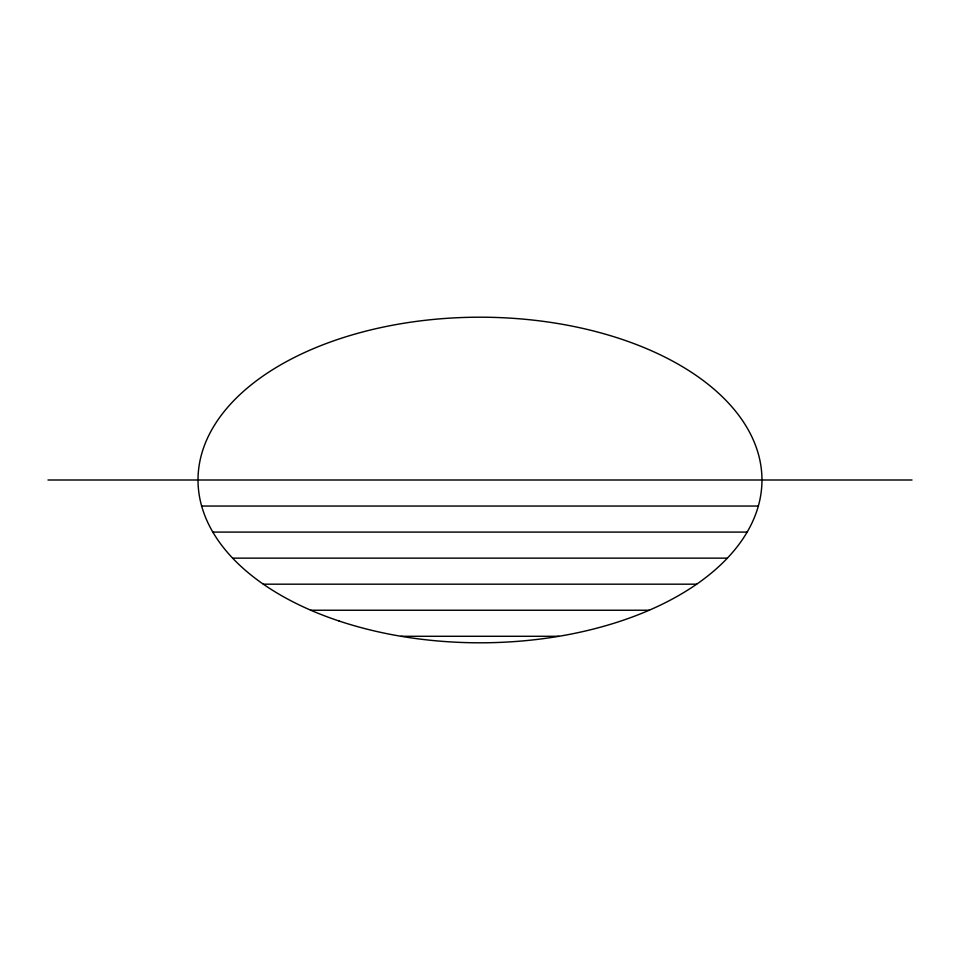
<?xml version="1.0" encoding="UTF-8"?>
<svg xmlns="http://www.w3.org/2000/svg" width="960" height="960" viewBox="0 0 960 960"><rect width="100%" height="100%" fill="white"/><g stroke="black" fill="none" stroke-linecap="round" stroke-linejoin="round"><path stroke-width="1.44" d="M48 480L912 480M201.66 506.052L758.328 506.052M212.856 532.092L747.132 532.092M232.632 558.144L727.356 558.144M263.34 584.184L696.648 584.184M310.824 610.236L649.176 610.236M401.064 636.288L558.936 636.288M339.012 620.988A281.964 162.792 0 0 0 761.964 480A281.964 162.792 0 0 0 339.012 339.012A281.964 162.792 0 0 0 339.012 620.988"/></g></svg>
